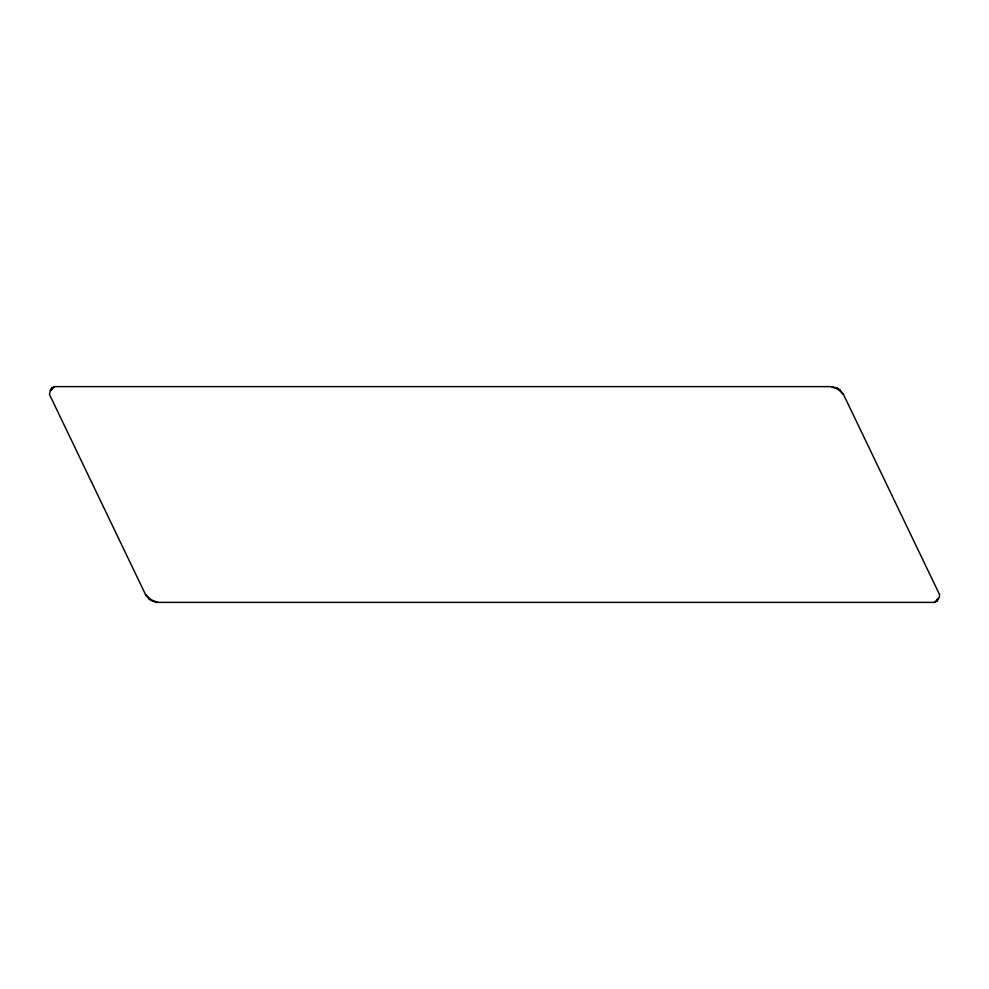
<?xml version="1.0" encoding="UTF-8"?>
<svg xmlns="http://www.w3.org/2000/svg" width="989" height="989" viewBox="0 0 989 989"><rect width="100%" height="100%" fill="white"/><g stroke="black" fill="none" stroke-linecap="round" stroke-linejoin="round"><path stroke-width="1.48" d="M50.464 390.507L52.096 387.911L54.346 386.625L831.094 386.625L836.743 387.911L839.834 389.864L843.456 394.401L939.55 594.599L939.352 597.195L936.904 601.089L934.654 602.375L155.755 602.375L149.166 599.136L145.544 594.599L49.45 394.401L50.526 389.641L52.096 387.911L51.205 390.074L54.346 386.625M938.536 598.493L936.904 601.089L937.795 598.926L934.654 602.375M831.094 386.625L839.834 389.864M149.166 599.136L157.906 602.375M836.743 387.911L843.456 394.401M145.544 594.599L152.257 601.089"/></g></svg>
